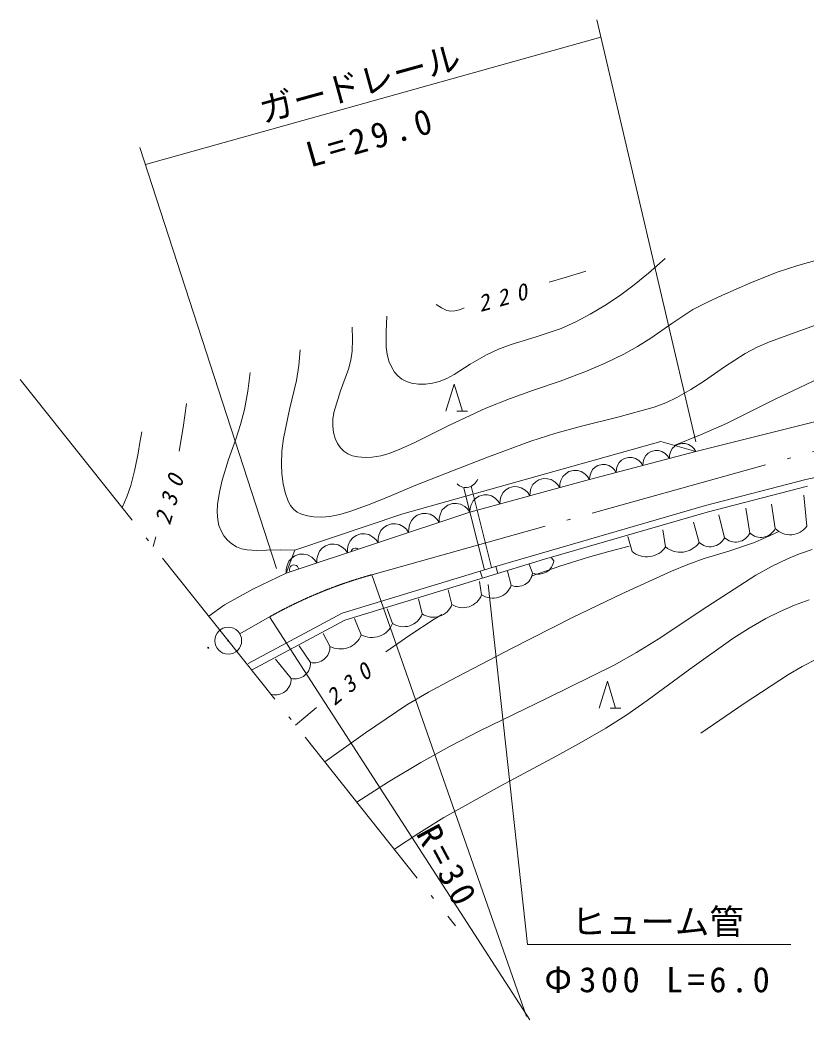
# Model space of a CAD drawing. Units: millimetres, scale not verified. Extents: x 61703 to 701703, y 4439 to 364439.
# Drawn here: x 306382 to 358842, y 255523 to 322184 of the extents above; entities that cross this region are included whole.
import ezdxf
from ezdxf.enums import TextEntityAlignment as Align

# ---------------------------------------------------------------- set-up
doc = ezdxf.new("R2010")
doc.units = ezdxf.units.MM
doc.header["$LTSCALE"] = 1000
doc.linetypes.add('DASHED', pattern=[7.5, 6, -1.5])
doc.linetypes.add('LONG_DASHED_DOTTED', pattern=[15.25, 12, -1.5, 0.25, -1.5])
doc.layers.add('S-SUV', color=7, linetype='Continuous', lineweight=13)
doc.styles.add('ＭＳ ゴシック', font='')
doc.styles.get('ＭＳ ゴシック').set_extended_font_data('MS Gothic')

msp = doc.modelspace()

# ---------------------------------------------------------------- linework, layer by layer
at = {"layer": 'S-SUV'}
for p, q in [((344826, 322184), (351436, 294059)), ((314741, 312548), (345097, 321031)), ((314376, 313674), (323469, 285617)), ((348831, 305797), (349386, 306286)), ((358238, 305821), (359643, 306208)), ((342877, 305068), (344103, 305452)), ((347328, 304529), (348281, 305318)), ((348281, 305318), (348831, 305797)), ((355021, 304634), (356863, 305380)), ((356863, 305380), (358238, 305821)), ((341665, 304705), (342877, 305068)), ((346340, 303788), (347328, 304529)), ((353207, 303835), (355021, 304634)), ((345372, 303150), (346340, 303788)), ((351232, 302879), (352204, 303383)), ((352204, 303383), (353207, 303835)), ((334125, 303229), (334472, 302998)), ((334472, 302998), (334837, 302827)), ((334837, 302827), (335096, 302783)), ((335096, 302783), (335361, 302800)), ((335361, 302800), (335672, 302874)), ((335672, 302874), (335987, 302987)), ((344380, 302568), (345372, 303150)), ((349822, 301958), (351232, 302879)), ((330844, 302452), (330790, 301417)), ((342459, 301621), (343432, 302067)), ((343432, 302067), (344380, 302568)), ((356341, 300741), (360132, 302118)), ((328519, 301698), (328552, 300907)), ((330790, 301417), (330797, 300371)), ((340796, 301054), (342459, 301621)), ((348441, 300984), (349822, 301958)), ((328552, 300907), (328524, 300113)), ((339116, 300546), (340796, 301054)), ((347546, 300417), (348441, 300984)), ((355512, 300368), (356341, 300741)), ((325062, 300189), (324971, 299162)), ((328524, 300113), (328427, 299503)), ((330797, 300371), (330856, 299914)), ((337488, 299872), (338287, 300235)), ((338287, 300235), (339116, 300546)), ((346628, 299908), (347546, 300417)), ((354712, 299943), (355512, 300368)), ((328427, 299503), (328270, 298901)), ((330856, 299914), (330978, 299450)), ((330978, 299450), (331139, 299069)), ((336382, 299235), (337488, 299872)), ((344138, 298768), (345395, 299310)), ((345395, 299310), (346628, 299908)), ((353343, 299070), (354712, 299943)), ((321731, 298681), (321568, 297440)), ((324971, 299162), (324822, 298145)), ((328270, 298901), (327751, 297468)), ((331139, 299069), (331354, 298719)), ((331354, 298719), (331578, 298459)), ((335322, 298554), (336382, 299235)), ((342381, 298105), (344138, 298768)), ((351999, 298141), (353343, 299070)), ((324822, 298145), (324353, 296226)), ((331578, 298459), (331841, 298246)), ((331841, 298246), (332150, 298089)), ((332150, 298089), (332485, 297986)), ((332485, 297986), (332937, 297919)), ((333872, 297967), (334324, 298080)), ((334324, 298080), (334832, 298288)), ((334832, 298288), (335322, 298554)), ((340602, 297499), (342381, 298105)), ((351097, 297554), (351999, 298141)), ((351441, 293416), (369988, 298089)), ((356726, 296904), (360014, 298471)), ((321568, 297440), (321345, 296212)), ((327751, 297468), (327293, 296021)), ((332937, 297919), (333404, 297913)), ((333404, 297913), (333872, 297967)), ((334776, 296103), (335325, 297898)), ((335325, 297898), (335874, 296103)), ((339002, 296934), (340602, 297499)), ((350175, 297026), (351097, 297554)), ((337424, 296312), (339002, 296934)), ((348661, 296364), (349428, 296667)), ((349428, 296667), (350175, 297026)), ((353471, 295286), (356726, 296904)), ((317479, 296609), (317260, 295022)), ((321345, 296212), (321083, 295226)), ((324353, 296226), (323943, 294294)), ((327293, 296021), (327228, 295569)), ((335017, 295178), (337424, 296312)), ((335501, 296103), (336221, 296103)), ((346240, 295707), (348661, 296364)), ((327228, 295569), (327224, 295099)), ((343808, 295110), (346240, 295707)), ((314379, 294013), (314502, 294721)), ((317260, 295022), (316988, 293448)), ((321083, 295226), (320760, 294245)), ((327224, 295099), (327279, 294693)), ((327279, 294693), (327396, 294284)), ((332651, 293997), (335017, 295178)), ((342107, 294635), (343808, 295110)), ((351743, 294530), (353471, 295286)), ((314252, 293306), (314379, 294013)), ((320760, 294245), (320279, 292880)), ((323943, 294294), (323844, 293439)), ((327396, 294284), (327548, 293956)), ((331821, 293613), (332651, 293997)), ((331891, 289274), (349091, 294087)), ((337613, 293068), (340433, 294107)), ((340433, 294107), (342107, 294635)), ((349091, 294087), (351441, 293416)), ((349992, 293830), (351743, 294530)), ((323844, 293439), (323805, 292574)), ((327548, 293956), (327753, 293655)), ((327753, 293655), (327970, 293438)), ((327970, 293438), (328224, 293269)), ((330987, 293293), (331821, 293613)), ((351441, 293416), (344352, 291550)), ((348450, 293424), (348259, 293303)), ((348724, 293497), (348450, 293424)), ((348950, 293485), (348724, 293497)), ((349173, 293430), (348950, 293485)), ((349397, 293280), (349173, 293430)), ((349743, 293371), (349686, 293172)), ((349864, 293612), (349743, 293371)), ((350031, 293769), (349864, 293612)), ((350222, 293891), (350031, 293769)), ((350497, 293963), (350222, 293891)), ((350722, 293951), (350497, 293963)), ((350945, 293896), (350722, 293951)), ((351169, 293747), (350945, 293896)), ((351321, 293602), (351169, 293747)), ((351441, 293416), (351321, 293602)), ((314040, 292216), (314252, 293306)), ((320279, 292880), (319856, 291500)), ((328224, 293269), (328546, 293136)), ((328546, 293136), (328904, 293055)), ((328904, 293055), (329380, 293020)), ((329380, 293020), (329867, 293045)), ((329867, 293045), (330438, 293140)), ((330438, 293140), (330987, 293293)), ((334816, 291972), (337613, 293068)), ((346320, 292679), (346198, 292439)), ((346487, 292837), (346320, 292679)), ((346677, 292958), (346487, 292837)), ((346952, 293030), (346677, 292958)), ((347178, 293019), (346952, 293030)), ((347401, 292964), (347178, 293019)), ((347625, 292814), (347401, 292964)), ((347777, 292669), (347625, 292814)), ((347897, 292483), (347777, 292669)), ((347914, 292705), (347897, 292483)), ((347970, 292905), (347914, 292705)), ((348092, 293145), (347970, 292905)), ((348259, 293303), (348092, 293145)), ((349549, 293136), (349397, 293280)), ((349669, 292949), (349549, 293136)), ((349686, 293172), (349669, 292949)), ((313772, 291152), (314040, 292216)), ((323805, 292574), (323836, 291922)), ((342972, 292076), (342758, 291938)), ((343282, 292160), (342972, 292076)), ((343537, 292149), (343282, 292160)), ((343789, 292088), (343537, 292149)), ((344043, 291922), (343789, 292088)), ((344548, 292213), (344426, 291972)), ((344715, 292370), (344548, 292213)), ((344905, 292492), (344715, 292370)), ((345180, 292564), (344905, 292492)), ((345406, 292552), (345180, 292564)), ((345629, 292497), (345406, 292552)), ((345853, 292348), (345629, 292497)), ((346005, 292203), (345853, 292348)), ((346125, 292017), (346005, 292203)), ((346142, 292239), (346125, 292017)), ((346198, 292439), (346142, 292239)), ((358770, 291551), (362465, 292368)), ((319856, 291500), (319679, 290715)), ((323836, 291922), (323929, 291262)), ((332761, 291170), (334816, 291972)), ((344352, 291550), (336368, 289386)), ((340762, 291397), (340575, 291217)), ((340976, 291535), (340762, 291397)), ((341286, 291619), (340976, 291535)), ((341541, 291608), (341286, 291619)), ((341793, 291547), (341541, 291608)), ((342047, 291381), (341793, 291547)), ((342219, 291219), (342047, 291381)), ((342436, 291486), (342374, 291260)), ((342571, 291758), (342436, 291486)), ((342758, 291938), (342571, 291758)), ((344215, 291759), (344043, 291922)), ((344352, 291550), (344215, 291759)), ((344370, 291773), (344352, 291550)), ((344426, 291972), (344370, 291773)), ((352077, 289816), (358770, 291551)), ((313509, 290401), (313772, 291152)), ((319679, 290715), (319556, 289890)), ((323929, 291262), (324065, 290688)), ((324065, 290688), (324266, 290114)), ((330725, 290310), (332761, 291170)), ((338579, 290677), (338444, 290404)), ((338766, 290856), (338579, 290677)), ((338980, 290994), (338766, 290856)), ((339290, 291078), (338980, 290994)), ((339545, 291067), (339290, 291078)), ((339797, 291007), (339545, 291067)), ((340051, 290840), (339797, 291007)), ((340223, 290678), (340051, 290840)), ((340360, 290468), (340223, 290678)), ((340378, 290719), (340360, 290468)), ((340440, 290945), (340378, 290719)), ((340575, 291217), (340440, 290945)), ((342356, 291009), (342219, 291219)), ((342374, 291260), (342356, 291009)), ((358875, 291113), (352196, 289382)), ((313194, 289678), (313509, 290401)), ((324266, 290114), (324420, 289820)), ((329556, 289832), (330725, 290310)), ((336583, 290136), (336448, 289863)), ((336770, 290315), (336583, 290136)), ((336984, 290453), (336770, 290315)), ((337294, 290537), (336984, 290453)), ((337549, 290526), (337294, 290537)), ((337801, 290466), (337549, 290526)), ((338055, 290299), (337801, 290466)), ((338227, 290137), (338055, 290299)), ((338364, 289927), (338227, 290137)), ((338382, 290178), (338364, 289927)), ((338444, 290404), (338382, 290178)), ((358842, 288453), (358641, 290508)), ((319556, 289890), (319528, 289379)), ((319528, 289379), (319561, 288864)), ((336368, 289386), (324131, 285320)), ((324420, 289820), (324622, 289567)), ((324622, 289567), (324860, 289382)), ((324860, 289382), (325136, 289245)), ((327693, 289220), (328364, 289410)), ((328364, 289410), (329556, 289832)), ((334508, 289498), (334384, 289208)), ((334692, 289695), (334508, 289498)), ((334906, 289852), (334692, 289695)), ((335222, 289957), (334906, 289852)), ((335487, 289960), (335222, 289957)), ((335752, 289912), (335487, 289960)), ((336025, 289754), (335752, 289912)), ((336214, 289595), (336025, 289754)), ((336368, 289386), (336214, 289595)), ((336386, 289637), (336368, 289386)), ((336448, 289863), (336386, 289637)), ((337849, 285691), (352077, 289816)), ((352196, 289382), (341347, 286237)), ((355038, 287980), (354761, 289650)), ((356730, 288291), (356477, 289911)), ((319561, 288864), (319642, 288484)), ((324691, 286849), (331891, 289274)), ((325136, 289245), (325540, 289125)), ((325540, 289125), (325962, 289062)), ((325962, 289062), (326504, 289048)), ((326504, 289048), (327032, 289094)), ((327032, 289094), (327693, 289220)), ((332468, 288821), (332344, 288530)), ((332652, 289018), (332468, 288821)), ((332866, 289174), (332652, 289018)), ((333182, 289279), (332866, 289174)), ((333447, 289282), (333182, 289279)), ((333712, 289234), (333447, 289282)), ((333986, 289076), (333712, 289234)), ((334174, 288918), (333986, 289076)), ((334329, 288709), (334174, 288918)), ((334332, 288970), (334329, 288709)), ((334384, 289208), (334332, 288970)), ((351656, 287359), (351275, 288717)), ((353347, 287669), (352970, 289202)), ((319642, 288484), (319782, 288122)), ((319782, 288122), (319974, 287800)), ((330429, 288143), (330304, 287852)), ((330612, 288340), (330429, 288143)), ((330827, 288496), (330612, 288340)), ((331143, 288601), (330827, 288496)), ((331408, 288604), (331143, 288601)), ((331673, 288556), (331408, 288604)), ((331946, 288398), (331673, 288556)), ((332135, 288240), (331946, 288398)), ((332289, 288031), (332135, 288240)), ((332293, 288292), (332289, 288031)), ((332344, 288530), (332293, 288292)), ((349417, 287060), (349223, 288195)), ((356100, 287686), (356928, 288059)), ((315348, 287406), (315265, 287078)), ((315429, 287725), (315348, 287406)), ((319974, 287800), (320216, 287510)), ((320216, 287510), (320492, 287269)), ((328389, 287465), (328265, 287175)), ((328573, 287662), (328389, 287465)), ((328787, 287818), (328573, 287662)), ((329103, 287923), (328787, 287818)), ((329368, 287926), (329103, 287923)), ((329633, 287879), (329368, 287926)), ((329907, 287720), (329633, 287879)), ((330095, 287562), (329907, 287720)), ((330250, 287353), (330095, 287562)), ((330253, 287615), (330250, 287353)), ((330304, 287852), (330253, 287615)), ((347179, 286762), (346910, 287747)), ((353638, 286783), (355273, 287338)), ((355273, 287338), (356100, 287686)), ((320492, 287269), (320806, 287075)), ((320806, 287075), (321153, 286940)), ((321153, 286940), (321518, 286863)), ((321518, 286863), (322150, 286827)), ((322150, 286827), (322806, 286851)), ((322806, 286851), (323759, 286872)), ((323759, 286872), (324691, 286849)), ((324131, 285320), (324691, 286849)), ((326350, 286787), (326225, 286497)), ((326533, 286984), (326350, 286787)), ((326748, 287140), (326533, 286984)), ((327064, 287245), (326748, 287140)), ((327329, 287249), (327064, 287245)), ((327594, 287201), (327329, 287249)), ((327867, 287043), (327594, 287201)), ((328056, 286884), (327867, 287043)), ((328210, 286675), (328056, 286884)), ((328214, 286937), (328210, 286675)), ((328265, 287175), (328214, 286937)), ((344282, 286377), (345637, 286756)), ((345637, 286756), (346997, 287116)), ((351980, 286284), (353638, 286783)), ((358346, 286606), (359179, 286888)), ((324310, 286110), (324186, 285819)), ((324494, 286306), (324310, 286110)), ((324708, 286463), (324494, 286306)), ((325024, 286568), (324708, 286463)), ((325289, 286571), (325024, 286568)), ((325554, 286523), (325289, 286571)), ((325828, 286365), (325554, 286523)), ((326016, 286207), (325828, 286365)), ((326170, 285997), (326016, 286207)), ((326174, 286259), (326170, 285997)), ((326225, 286497), (326174, 286259)), ((341347, 286237), (328043, 282173)), ((341965, 286140), (341815, 286327)), ((342358, 285768), (344282, 286377)), ((350890, 285893), (351980, 286284)), ((356471, 285750), (357533, 286266)), ((357533, 286266), (358346, 286606)), ((321892, 284244), (324131, 285320)), ((324135, 285581), (324131, 285320)), ((324186, 285819), (324135, 285581)), ((327851, 282637), (337849, 285691)), ((337066, 285452), (337206, 284972)), ((338096, 285763), (338235, 285286)), ((339129, 284499), (338868, 285432)), ((340547, 285320), (340323, 285917)), ((340461, 285105), (342358, 285768)), ((346491, 283928), (349820, 285445)), ((349820, 285445), (350890, 285893)), ((355439, 285182), (356471, 285750)), ((329831, 285204), (340134, 255751)), ((337152, 283865), (337003, 284760)), ((352168, 283069), (355439, 285182)), ((320007, 283202), (321892, 284244)), ((335174, 283230), (334913, 284200)), ((337584, 284561), (340222, 260552)), ((333197, 282596), (332936, 283603)), ((343201, 282363), (346491, 283928)), ((358018, 283184), (358977, 283537)), ((318967, 282432), (320007, 283202)), ((331220, 281962), (330847, 282932)), ((348931, 280906), (352168, 283069)), ((356100, 282282), (357046, 282760)), ((357046, 282760), (358018, 283184)), ((321588, 279293), (327851, 282637)), ((328043, 282173), (321824, 278852)), ((323023, 282399), (340363, 255523)), ((329130, 281197), (328683, 282298)), ((332362, 281181), (333997, 282242)), ((333997, 282242), (334250, 282403)), ((334250, 282403), (334503, 282564)), ((339142, 280295), (343201, 282363)), ((354981, 281643), (356100, 282282)), ((353893, 280953), (354981, 281643)), ((327041, 280432), (326593, 281290)), ((330761, 280071), (332362, 281181)), ((347475, 280012), (348931, 280906)), ((351023, 278909), (353893, 280953)), ((325748, 279363), (324989, 280469)), ((335108, 278173), (339142, 280295)), ((345990, 279171), (347475, 280012)), ((324454, 278293), (323422, 279574)), ((358522, 279087), (359475, 279568)), ((341513, 276968), (345990, 279171)), ((348192, 276820), (351023, 278909)), ((357607, 278558), (358522, 279087)), ((333618, 277378), (335108, 278173)), ((344989, 276306), (345538, 278102)), ((345538, 278102), (346087, 276306)), ((354664, 276621), (357607, 278558)), ((332169, 276536), (333618, 277378)), ((337024, 274803), (341513, 276968)), ((346830, 275873), (348192, 276820)), ((325438, 275765), (326138, 276358)), ((329418, 274659), (332169, 276536)), ((345713, 276306), (346433, 276306)), ((351758, 274635), (354664, 276621)), ((324746, 275177), (325438, 275765)), ((345443, 274984), (346830, 275873)), ((326697, 272729), (329418, 274659)), ((335050, 273770), (337024, 274803)), ((343820, 274037), (345443, 274984)), ((342166, 273141), (343820, 274037)), ((333104, 272683), (335050, 273770)), ((330945, 271391), (333104, 272683)), ((338381, 271101), (342166, 273141)), ((328829, 270053), (330945, 271391)), ((334629, 269011), (338381, 271101)), ((332963, 267981), (334629, 269011)), ((331337, 266905), (332963, 267981)), ((340222, 260552), (357774, 260552))]:
    msp.add_line(p, q, dxfattribs=at)
at = {"layer": 'S-SUV', "linetype": 'LONG_DASHED_DOTTED'}
for p, q in [((306382, 298228), (335401, 261805)), ((329831, 285204), (364601, 294913)), ((323023, 282399), (321040, 281258))]:
    msp.add_line(p, q, dxfattribs=at)
at = {"layer": 'S-SUV', "linetype": 'DASHED'}
for p, q in [((335976, 290982), (337338, 285535)), ((336461, 291103), (337817, 285682))]:
    msp.add_line(p, q, dxfattribs=at)
at = {"layer": 'S-SUV'}
for centre, radius in [((320260, 280809), 896), ((320260, 280809), 27), ((318933, 280341), 31.2), ((318933, 280341), 25), ((318933, 280341), 18.8), ((318933, 280341), 12.5), ((318933, 280341), 6.2)]:
    msp.add_circle(centre, radius, dxfattribs=at)
for centre, radius, start, end in [((336101, 291860), 838, 226.03926, 340.22878), ((354076, 288459), 1075, 227.28592, 333.54613), ((355767, 288770), 1075, 227.28592, 333.54613), ((357719, 289242), 1372, 223.83907, 324.91447), ((350401, 288225), 1525, 229.82707, 325.36221), ((352385, 288148), 1075, 227.28592, 333.54613), ((328735, 286674), 298, 52.38251, 164.38251), ((348162, 287927), 1525, 229.82707, 325.36221), ((340948, 286262), 1024, 246.93848, 353.19868), ((324640, 285564), 298, 4.57402, 212.19098), ((339530, 285441), 1024, 246.93848, 353.19868), ((337888, 284970), 1328, 236.35722, 339.21056), ((335910, 284336), 1328, 236.35722, 339.21056), ((333933, 283702), 1328, 236.35722, 339.21056), ((331955, 283067), 1328, 236.35722, 339.21056), ((329835, 282507), 1488, 241.70235, 338.51012), ((327746, 281742), 1488, 241.70235, 338.51012), ((325993, 280382), 1049, 256.45802, 2.71823), ((324700, 279313), 1049, 256.45802, 2.71823), ((323406, 278243), 1049, 256.45802, 2.71823)]:
    msp.add_arc(centre, radius, start, end, dxfattribs=at)
at = {"layer": 'S-SUV', "linetype": 'LONG_DASHED_DOTTED'}
msp.add_arc((337997, 255711), 30602, 105.47546, 119.29529, dxfattribs=at)

# ---------------------------------------------------------------- texts
at = {"layer": 'S-SUV', "style": 'ＭＳ ゴシック'}
msp.add_text('ガードレール', height=1686, rotation=15.4, dxfattribs=at).set_placement((322737, 314826), align=Align.BOTTOM_LEFT)
msp.add_text('ヒューム管', height=1686, dxfattribs=at).set_placement((343135, 260732), align=Align.BOTTOM_LEFT)
at = {"layer": 'S-SUV', "attachment_point": 7, "style": 'ＭＳ ゴシック'}
for s, insert, char_height, rotation in [('\\T1.3;L=29.0', (325745, 312320), 1686, 15.9), ('\\T1.73;\\Q15;220', (337071, 302696), 1100, 15.3), ('\\T1.73;\\Q15;230', (316383, 288451), 1100, 73.3), ('\\T1.73;\\Q15;230', (327342, 276414), 1100, 39.1), ('\\T1.3;R=30', (332727, 267938), 1686, 298.2)]:
    msp.add_mtext(s, dxfattribs=dict(at, insert=insert, char_height=char_height, rotation=rotation))
at = {"layer": 'S-SUV', "insert": (341335, 257317), "char_height": 1686, "attachment_point": 7, "style": 'ＭＳ ゴシック'}
msp.add_mtext('\\T1.26;Φ300\\~L=6.0', dxfattribs=at)

doc.saveas('drawing.dxf')
